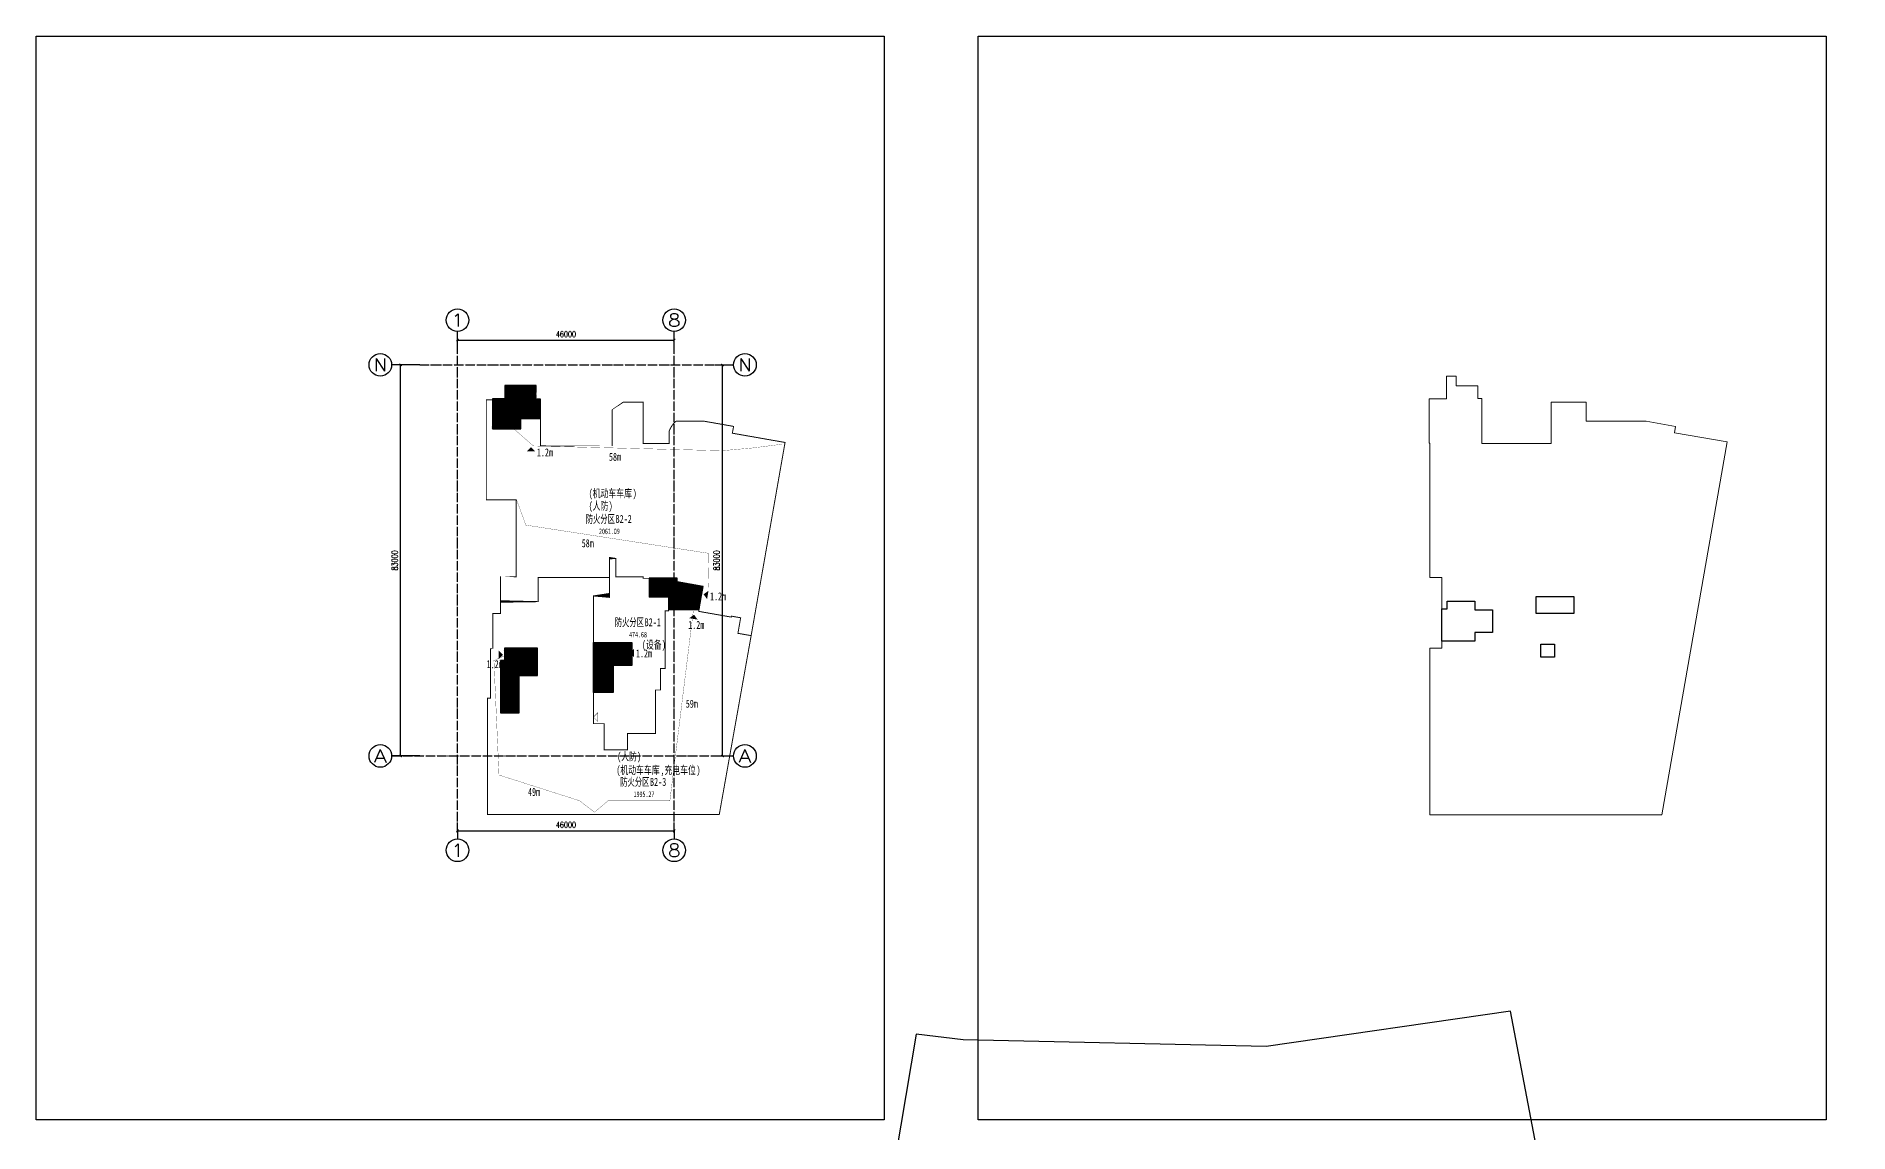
# Model space of a CAD drawing. Header units: millimetres. Extents: x 12325263 to 13848842, y -1463133 to 573208.
# Drawn here: x 12668842 to 13053669, y -1215860 to -983133 of the extents above; entities that cross this region are included whole.
import ezdxf
from ezdxf.enums import TextEntityAlignment as Align
from ezdxf.lldxf.tags import DXFTag

# ---------------------------------------------------------------- set-up
doc = ezdxf.new("R2010")
doc.units = ezdxf.units.MM
doc.header["$LTSCALE"] = 1000
doc.linetypes.add('DASH', pattern=[0.35, 0.25, -0.1])
doc.linetypes.add('DOTE', pattern=[2.4200000000000004, 2, -0.2, 0.02, -0.2])
for name, color, linetype in [('00-防火分区示意', 251, 'Continuous'), ('A-ANNO-TEXT', 7, 'Continuous'), ('A-AREA', 211, 'Continuous'), ('A-AXIS', 16, 'DOTE'), ('AXIS', 3, 'Continuous'), ('AXIS_TEXT', 7, 'Continuous'), ('DIM_ELEV', 3, 'Continuous'), ('PUB_HATCH', 8, 'Continuous'), ('SPACE', 7, 'Continuous'), ('净用地范围线', 6, 'Continuous')]:
    doc.layers.add(name, color=color, linetype=linetype)
doc.layers.add('地下室轮廓', color=6, linetype='Continuous', lineweight=18)
doc.styles.add('_TCH_AXIS', font='COMPLEX', dxfattribs={"bigfont": 'GBCBIG'})
doc.styles.add('_TCH_DIM_T3', font='SIMPLEX.shx', dxfattribs={"width": 0.7058823529411765, "bigfont": 'GBCBIG.shx'})
doc.styles.add('COMPLEX', font='COMPLEX')
doc.styles.add('TITXV', font='', dxfattribs={"width": 0.7})
doc.styles.add('宋体', font='', dxfattribs={"width": 0.65})
doc.styles.get('TITXV').set_extended_font_data('SimSun')
doc.styles.get('宋体').set_extended_font_data('SimSun')
tags = doc.linetypes.add('DASHDOT', pattern=[1, 0.5, -0.25, 0, -0.25]).pattern_tags.tags
tags[10:11] = [DXFTag(74, 4), DXFTag(75, 0), DXFTag(340, '0'), DXFTag(46, 1.0), DXFTag(50, 0.0), DXFTag(44, 0.0), DXFTag(45, 0.0)]
tags[8:9] = [DXFTag(74, 4), DXFTag(75, 0), DXFTag(340, '0'), DXFTag(46, 1.0), DXFTag(50, 0.0), DXFTag(44, 0.0), DXFTag(45, 0.0)]
tags[6:7] = [DXFTag(74, 4), DXFTag(75, 0), DXFTag(340, '0'), DXFTag(46, 1.0), DXFTag(50, 0.0), DXFTag(44, 0.0), DXFTag(45, 0.0)]
tags[4:5] = [DXFTag(74, 4), DXFTag(75, 0), DXFTag(340, '0'), DXFTag(46, 1.0), DXFTag(50, 0.0), DXFTag(44, 0.0), DXFTag(45, 0.0)]
doc.dimstyles.new('_TCH_ARCH&&500', dxfattribs={"dimtxt": 1275, "dimasz": 500, "dimexe": 1250, "dimexo": 1500, "dimgap": 612.5, "dimtad": 1, "dimdec": 0, "dimzin": 0, "dimdsep": 46, "dimtxsty": '_TCH_DIM_T3', "dimblk": 'ARCHTICK', "dimcen": 0.09, "dimclrt": 7, "dimazin": 2, "dimtfac": 1, "dimtdec": 0, "dimtix": 1, "dimtmove": 2, "dimatfit": 3, "dimfxl": 1, "dimfxlon": 1, "dimtolj": 1, "dimtzin": 0, "dimarcsym": 0})
pattern_1 = [(45, (-12613949.48532018, 1148386.680534869), (-112.2532015133644, 112.2532015133644), []), (135, (-12613949.48532018, 1148386.680534869), (-112.2532015133644, -112.2532015133644), [])]

# ---------------------------------------------------------------- blocks, each defined once
blk = doc.blocks.new('A$C20EA3404')
at = {"layer": '00-防火分区示意', "color": 6, "ltscale": 10, "const_width": 48.14814814814815}
for points in [[(6.24796936661005, 6.244889133609831), (656.24796936661, 656.2448891336098)], [(6.24796936661005, 656.2448891336098), (656.24796936661, 6.244889133609831)]]:
    blk.add_lwpolyline(points, dxfattribs=at)
blk.add_lwpolyline([(6.24796936661005, 6.244889133609831), (656.24796936661, 6.244889133609831), (656.24796936661, 656.2448891336098), (6.24796936661005, 656.2448891336098)], close=True, dxfattribs=at)
blk = doc.blocks.new('_AXISO')
blk.add_circle((0, 0), 0.5)
at = {"layer": 'AXIS_TEXT', "style": 'COMPLEX', "width": 1.041666666666667}
blk.add_attdef('A', text='', height=0.56, dxfattribs=at).set_placement((-0.25, -0.28), (0.25, -0.28), align=Align.FIT)
blk = doc.blocks.new('_ArchTick')
at = {"color": 0, "linetype": 'ByBlock', "const_width": 0.4}
blk.add_lwpolyline([(-0.5, -0.5), (0.5, 0.5)], dxfattribs=at)
blk = doc.blocks.new('*D5309')
at = {"layer": 'AXIS', "color": 0, "lineweight": -2, "transparency": 16777216}
for p, q in [((-50994.51611375064, -15865.73619283969), (-50994.51611375064, -17116.73619283969)), ((-50994.51611375064, -15866.73619283969), (-4994.516113750636, -15866.73619283969)), ((-4994.516113750636, -15865.73619283969), (-4994.516113750636, -17116.73619283969))]:
    blk.add_line(p, q, dxfattribs=at)
at = {"layer": 'Defpoints', "color": 0, "transparency": 16777216}
for p in [(-50994.51611375064, -12518.72951724473), (-4994.516113750636, -12518.72951724473), (-4994.516113750636, -15866.73619283969)]:
    blk.add_point(p, dxfattribs=at)
at = {"layer": 'AXIS', "color": 0, "lineweight": -2, "transparency": 16777216, "xscale": 500, "yscale": 500, "zscale": 500, "rotation": 180}
blk.add_blockref('_ArchTick', (-50994.51611375064, -15866.73619283969), dxfattribs=at)
at = {"layer": 'AXIS', "color": 0, "lineweight": -2, "transparency": 16777216, "xscale": 500, "yscale": 500, "zscale": 500}
blk.add_blockref('_ArchTick', (-4994.516113750636, -15866.73619283969), dxfattribs=at)
at = {"layer": 'AXIS', "color": 7, "transparency": 16777216, "insert": (-27994.51611375064, -14616.73619283969), "char_height": 1275, "attachment_point": 5, "style": '_TCH_DIM_T3'}
blk.add_mtext('\\A1;46000', dxfattribs=at)
blk = doc.blocks.new('*D5310')
at = {"layer": 'AXIS', "color": 0, "lineweight": -2, "transparency": 16777216}
for p, q in [((5263.813809489844, 83000.00000068522), (6514.813809489844, 83000.00000068522)), ((5264.813809489825, -3.094238988368771e-12), (5264.813809489843, 83000.00000068522)), ((5263.813809489824, -3.093955711423888e-12), (6514.813809489824, -3.448335169471769e-12))]:
    blk.add_line(p, q, dxfattribs=at)
at = {"layer": 'Defpoints', "color": 0, "transparency": 16777216}
for p in [(-2361.317697022105, 83000.00000068522), (5264.813809489843, 83000.00000068522), (-2361.31769702211, -9.339317539326633e-13)]:
    blk.add_point(p, dxfattribs=at)
at = {"layer": 'AXIS', "color": 0, "lineweight": -2, "transparency": 16777216, "xscale": 500, "yscale": 500, "zscale": 500}
for p, rotation in [((5264.813809489843, 83000.00000068522), 90), ((5264.813809489825, -3.094238988368771e-12), 270)]:
    blk.add_blockref('_ArchTick', p, dxfattribs=dict(at, rotation=rotation))
at = {"layer": 'AXIS', "color": 7, "transparency": 16777216, "insert": (4014.813809489828, 41500.00000034261), "char_height": 1275, "attachment_point": 5, "rotation": 90, "style": '_TCH_DIM_T3'}
blk.add_mtext('\\A1;83000', dxfattribs=at)
blk = doc.blocks.new('*D5311')
at = {"layer": 'AXIS', "color": 0, "lineweight": -2, "transparency": 16777216}
for p, q in [((-50994.51611375064, 88273.12814801815), (-50994.51611375064, 89524.12814801815)), ((-4994.516113750637, 88273.12814801815), (-4994.516113750637, 89524.12814801815)), ((-50994.51611375064, 88274.12814801815), (-4994.516113750637, 88274.12814801815))]:
    blk.add_line(p, q, dxfattribs=at)
at = {"layer": 'Defpoints', "color": 0, "transparency": 16777216}
for p in [(-4994.516113750637, 88274.12814801815), (-50994.51611375064, 83000.00000068499), (-4994.516113750637, 83000.00000068499)]:
    blk.add_point(p, dxfattribs=at)
at = {"layer": 'AXIS', "color": 0, "lineweight": -2, "transparency": 16777216, "xscale": 500, "yscale": 500, "zscale": 500, "rotation": 180}
blk.add_blockref('_ArchTick', (-50994.51611375064, 88274.12814801815), dxfattribs=at)
at = {"layer": 'AXIS', "color": 0, "lineweight": -2, "transparency": 16777216, "xscale": 500, "yscale": 500, "zscale": 500}
blk.add_blockref('_ArchTick', (-4994.516113750637, 88274.12814801815), dxfattribs=at)
at = {"layer": 'AXIS', "color": 7, "transparency": 16777216, "insert": (-27994.51611375064, 89524.12814801815), "char_height": 1275, "attachment_point": 5, "style": '_TCH_DIM_T3'}
blk.add_mtext('\\A1;46000', dxfattribs=at)
blk = doc.blocks.new('*D5312')
at = {"layer": 'AXIS', "color": 0, "lineweight": -2, "transparency": 16777216}
for p, q in [((-63090.18957378155, 83000.0000006851), (-64341.18957378155, 83000.0000006851)), ((-63091.18957378157, 1.662190945936249e-12), (-63091.18957378155, 83000.0000006851)), ((-63090.18957378157, 1.661907668991367e-12), (-64341.18957378157, 2.016287127039249e-12))]:
    blk.add_line(p, q, dxfattribs=at)
at = {"layer": 'Defpoints', "color": 0, "transparency": 16777216}
for p in [(-63091.18957378155, 83000.0000006851), (-58994.51611375063, 83000.0000006851), (-58994.51611375064, 5.016978039978795e-13)]:
    blk.add_point(p, dxfattribs=at)
at = {"layer": 'AXIS', "color": 0, "lineweight": -2, "transparency": 16777216, "xscale": 500, "yscale": 500, "zscale": 500}
for p, rotation in [((-63091.18957378155, 83000.0000006851), 90), ((-63091.18957378157, 1.662190945936249e-12), 270)]:
    blk.add_blockref('_ArchTick', p, dxfattribs=dict(at, rotation=rotation))
at = {"layer": 'AXIS', "color": 7, "transparency": 16777216, "insert": (-64341.18957378157, 41500.00000034254), "char_height": 1275, "attachment_point": 5, "rotation": 90, "style": '_TCH_DIM_T3'}
blk.add_mtext('\\A1;83000', dxfattribs=at)
blk = doc.blocks.new('asdfasddfg')
at = {"layer": 'A-AXIS'}
for p, q in [((-50994.51611375064, -16301.73598947376), (-50994.51611375064, 86100.00000068499)), ((-4994.516113750637, -16301.73598947376), (-4994.516113750637, 86100.00000068499)), ((-58994.51611375064, 83000.00000068522), (3632.232026880607, 83000.00000068499)), ((-64994.51611375436, 0), (3632.232026880607, 0))]:
    blk.add_line(p, q, dxfattribs=at)
at = {"layer": 'AXIS'}
for p, q in [((-50994.51611375064, 86100.00000068499), (-50994.51611375064, 90100.00000068499)), ((-4994.516113750637, 86100.00000068499), (-4994.516113750637, 90100.00000068499)), ((-58994.51611375064, 83000.00000068522), (-64994.51611375064, 83000.00000068522)), ((3632.232026880607, 83000.00000068522), (7621.348606679589, 83000.00000068522)), ((-58994.51611375064, 0), (-64994.51611375064, 0)), ((3632.232026880607, 0), (7621.348606679589, 0)), ((-50994.51611375064, -16301.73598947376), (-50994.51611375064, -17626.07147534098)), ((-4994.516113750637, -16301.73598947376), (-4994.516113750637, -17626.07147534098))]:
    blk.add_line(p, q, dxfattribs=at)
ref = blk.add_blockref('_AXISO', (-50994.51611375436, 92500.00000068522), dxfattribs=dict(at, xscale=4800, yscale=4800, zscale=4800))
ref.add_attrib('A', '1', dxfattribs={"layer": 'AXIS_TEXT', "height": 2715.290039756343, "style": '_TCH_AXIS', "width": 2.333333333338929}).set_placement((-52352.16113363579, 91142.35498080659), (-49636.87109387293, 91142.35498080659), align=Align.FIT)
ref = blk.add_blockref('_AXISO', (-4994.516113754362, 92500.00000068522), dxfattribs=dict(at, xscale=4800, yscale=4800, zscale=4800))
ref.add_attrib('A', '8', dxfattribs={"layer": 'AXIS_TEXT', "height": 2715.290039756343, "style": '_TCH_AXIS', "width": 1.500000000003598}).set_placement((-6352.161133635789, 91142.35498080659), (-3636.871093872935, 91142.35498080659), align=Align.FIT)
ref = blk.add_blockref('_AXISO', (-67394.51611375436, 83000.00000068522), dxfattribs=dict(at, xscale=4800, yscale=4800, zscale=4800))
ref.add_attrib('A', 'N', dxfattribs={"layer": 'AXIS_TEXT', "height": 2715.290039756343, "style": '_TCH_AXIS', "width": 1.105263157897388}).set_placement((-68752.16113363579, 81642.35498080659), (-66036.87109387293, 81642.35498080659), align=Align.FIT)
ref = blk.add_blockref('_AXISO', (10021.34860667586, 83000.00000068522), dxfattribs=dict(at, xscale=4800, yscale=4800, zscale=4800))
ref.add_attrib('A', 'N', dxfattribs={"layer": 'AXIS_TEXT', "height": 2715.290039756343, "style": '_TCH_AXIS', "width": 1.105263157897388}).set_placement((8663.703586794436, 81642.35498080659), (11378.99362655729, 81642.35498080659), align=Align.FIT)
ref = blk.add_blockref('_AXISO', (-67394.51611375436, -2.328306436538696e-10), dxfattribs=dict(at, xscale=4800, yscale=4800, zscale=4800))
ref.add_attrib('A', 'A', dxfattribs={"layer": 'AXIS_TEXT', "height": 2715.290039756343, "style": '_TCH_AXIS', "width": 1.166666666669465}).set_placement((-68752.16113363579, -1357.645019878866), (-66036.87109387293, -1357.645019878866), align=Align.FIT)
ref = blk.add_blockref('_AXISO', (10021.34860667586, -2.328306436538696e-10), dxfattribs=dict(at, xscale=4800, yscale=4800, zscale=4800))
ref.add_attrib('A', 'A', dxfattribs={"layer": 'AXIS_TEXT', "height": 2715.290039756343, "style": '_TCH_AXIS', "width": 1.166666666669465}).set_placement((8663.703586794436, -1357.645019878866), (11378.99362655729, -1357.645019878866), align=Align.FIT)
ref = blk.add_blockref('_AXISO', (-50994.51611375436, -20026.07147534122), dxfattribs=dict(at, xscale=4800, yscale=4800, zscale=4800))
ref.add_attrib('A', '1', dxfattribs={"layer": 'AXIS_TEXT', "height": 2715.290039756343, "style": '_TCH_AXIS', "width": 2.333333333338929}).set_placement((-52352.16113363579, -21383.71649521985), (-49636.87109387293, -21383.71649521985), align=Align.FIT)
ref = blk.add_blockref('_AXISO', (-4994.516113754362, -20026.07147534122), dxfattribs=dict(at, xscale=4800, yscale=4800, zscale=4800))
ref.add_attrib('A', '8', dxfattribs={"layer": 'AXIS_TEXT', "height": 2715.290039756343, "style": '_TCH_AXIS', "width": 1.500000000003598}).set_placement((-6352.161133635789, -21383.71649521985), (-3636.871093872935, -21383.71649521985), align=Align.FIT)
for p1, p2, distance, picture, middle in [((-50994.51611375064, 83000.00000068499), (-4994.516113750637, 83000.00000068499), 5274.128147333162, '*D5311', (-27994.51611375064, 89524.12814801815)), ((-58994.51611375064, 5.016978039978788e-13), (-58994.51611375063, 83000.0000006851), 4096.673460030921, '*D5312', (-64341.18957378157, 41500.00000034254)), ((-2361.31769702211, -9.339317539326633e-13), (-2361.317697022105, 83000.00000068522), -7626.131506511949, '*D5310', (4014.813809489828, 41500.00000034261)), ((-50994.51611375064, -12518.72951724473), (-4994.516113750636, -12518.72951724473), -3348.006675594959, '*D5309', (-27994.51611375064, -14616.73619283969))]:
    dim = blk.add_aligned_dim(p1=p1, p2=p2, distance=distance, dimstyle='_TCH_ARCH&&500', dxfattribs=at)
    dim.commit()
    dim.dimension.update_dxf_attribs({"geometry": picture, "text_midpoint": middle})
blk = doc.blocks.new('ASDFAFDA')
at = {"layer": 'DIM_ELEV'}
h = blk.add_hatch(dxfattribs=at)
h.set_pattern_fill('ANSI37', color=8, scale=100)
h.set_pattern_definition([(45, (-12613949.48532018, 1398386.680534869), (-112.2532015133644, 112.2532015133644), []), (135, (-12613949.48532018, 1398386.680534869), (-112.2532015133644, -112.2532015133644), [])])
h.paths.add_polyline_path([(-45652.67680747248, 91150.76651296811), (-45652.67355546355, 88300.76651253458), (-48252.67460998893, 88300.76651253458), (-48252.67460998707, 81950.01044073142), (-42252.77480128221, 81950.01044073165), (-42252.77480128221, 84149.89482173766), (-38052.66463433206, 84149.89474970847), (-38102.685615981, 88199.90654210071), (-39002.68575914577, 88199.90661413036), (-38952.65636090934, 91149.87353201979)])
h = blk.add_hatch(dxfattribs=at)
h.set_pattern_fill('ANSI37', color=8, scale=100)
h.set_pattern_definition(pattern_1)
h.paths.add_polyline_path([(-9052.66826462932, 50200.0426131126), (-14952.64061871171, 50200.04345235392), (-14952.64215219766, 46249.89589874144), (-10852.66424351558, 46249.89367106487), (-10852.66424351558, 43599.89478490385), (-4375.856586629525, 43599.89478490315), (-4041.915506998077, 45501.71959766769), (-3523.111689651385, 48456.52943789843), (-9052.662605786696, 49427.42670417158)])
h = blk.add_hatch(dxfattribs=at)
h.set_pattern_fill('ANSI37', color=8, scale=100)
h.set_pattern_definition([(45, (-12813949.48760085, 1398386.680534869), (-112.2532015133644, 112.2532015133644), []), (135, (-12813949.48760085, 1398386.680534869), (-112.2532015133644, -112.2532015133644), [])])
h.paths.add_polyline_path([(-45702.66424410976, 35349.89478482096), (-45702.66424410976, 32749.89478490455), (-46552.67232930288, 32749.89478490455), (-46552.67232929729, 21650.01043919148), (-42552.67232908867, 21650.01043919148), (-42552.67232909054, 29549.89478491875), (-38652.67909807712, 29549.89478491922), (-38652.67909808457, 35349.89478482073)])
h = blk.add_hatch(dxfattribs=at)
h.set_pattern_fill('ANSI37', color=8, scale=100)
h.set_pattern_definition(pattern_1)
h.paths.add_polyline_path([(-18652.66424246877, 36549.89478494506), (-18652.66424246877, 31699.89478510502), (-22616.09359571896, 31699.89478510502), (-22616.09359572083, 25999.89478684845), (-26802.66424246877, 25999.89478684845), (-26802.66424257681, 36549.89478494343)])
at = {"color": 4, "linetype": 'DASH', "ltscale": 3, "const_width": 50}
for points in [[(-43752.67460962757, 81949.89478572295), (-39552.67507478222, 78299.96177053102), (524.7042949236929, 77290.97708248254), (7023.365945259109, 77875.06921242201), (13254.72068503313, 78669.96552326367)], [(-43152.72735831887, 66950.35889996216), (-41152.66424248181, 61499.89461005689), (-2286.412969911471, 55499.89478536509), (-2442.050032040104, 48266.7249553327)], [(-26584.07746623084, 549.9106827350333), (-23752.67927437834, 2949.894787583733), (-10584.83726305328, 2949.894791260362), (-5562.219294905663, 43599.89478490339)], [(-45552.6642423775, 33849.89478516695), (-47935.57313506491, 32749.89478490455), (-46855.91483428888, 8449.894785898272), (-29757.05178687535, 2999.89524880657), (-26584.04993047751, 549.894784960663)]]:
    blk.add_lwpolyline(points, dxfattribs=at)
at = {"layer": '00-防火分区示意', "color": 6, "ltscale": 10, "const_width": 200}
blk.add_lwpolyline([(6678.386931363493, 38035.3542766918), (13877.7584459614, 79037.90601755423), (2689.533596668392, 81002.37366403104), (2953.117302913219, 82448.72549485974), (-3318.384917441756, 83549.89779026923), (-9275.842678908259, 83549.89779026923, 0.1276296126430043), (-10751.87387138791, 81378.93822610308), (-10752.66503173858, 78799.89478558698), (-16252.66424224526, 78799.89478558698), (-16252.51327201165, 87599.85958355339), (-20457.39684022777, 87599.89488557121), (-22852.6642423775, 85920.13938512048), (-22852.66424233653, 78299.88783467212), (-38052.61802898347, 78299.9017351463), (-38052.66424299031, 88199.90173662826), (-39052.70713213272, 88199.91141960281), (-39052.67994406633, 91049.84611652559), (-45452.67721466348, 91049.90717172762), (-45452.70535819791, 88099.82038852177), (-49552.67461007461, 88099.53955452773), (-49552.7463931255, 66850.31418987573), (-43202.72040915303, 66850.35942927655), (-43202.67985866405, 50499.89480572171), (-46552.66424252838, 50499.90611356776), (-46552.66424254328, 45249.89478413365), (-38552.66424256191, 45249.89478558837), (-38552.66549182683, 50349.94597337884), (-23402.66789448075, 50349.95117576024), (-23402.66784325056, 54399.89478490502), (-22052.66706741787, 54399.89478490525), (-22052.6784656588, 50499.91108433832), (-16252.66424249113, 50499.89478490362), (-16252.66485467739, 50200.04345380678), (-14952.64061871171, 50200.04345235392), (-14952.66424124315, 46249.89478490339), (-10852.66424351558, 46249.89477168466), (-10852.66424258798, 47049.89478490315), (-8452.664242302999, 47049.89478488383), (-8452.664243467152, 46276.19630391104), (-4041.915506998077, 45501.71959766769), (-4448.334337050095, 43187.10966256354), (2446.263690242544, 41976.48966903612), (2480.834989061579, 42173.56616273499), (4450.662229182199, 41827.68392736511), (3871.312942273915, 38528.23045605235)], format="xyb", close=True, dxfattribs=at)
at = {"layer": '00-防火分区示意', "color": 6}
for points in [[(-40033.50396629423, 78039.27369002509, 0, 1800, 0), (-40033.50396629423, 77139.27369002509, 0, 0, 0)], [(-3418.763057675213, 46812.03872538917, 0, 1800, 0), (-2530.502100458369, 46667.15093471832, 0, 0, 0)], [(-5440.689580468461, 42476.33208064525, 0, 1800, 0), (-5585.577371139079, 41588.07112342841, 0, 0, 0)], [(-46032.12180954218, 33958.41554632992, 0, 1800, 0), (-46932.12180954218, 33958.41554632992, 0, 0, 0)], [(-19091.19312223233, 34356.69701762148, 0, 1800, 0), (-18191.19312223233, 34356.69701762148, 0, 0, 0)]]:
    blk.add_lwpolyline(points, format="xyseb", dxfattribs=at)
at = {"layer": '00-防火分区示意', "color": 6, "ltscale": 10}
for points, const_width in [([(-16252.66424249113, 50499.89488692302), (-22052.6784656588, 50499.91108433832), (-22052.66468992084, 54399.89478490502), (-23402.66784325056, 54399.89496153058), (-23402.66784322821, 46449.83198424173), (-26802.65041368455, 46449.83863760997), (-26802.6547699701, 19349.99612189434), (-24502.66952010244, 19349.99430714501), (-24502.66734647937, 13799.89412494283), (-19602.65733458847, 13799.89787915489), (-19602.67129804939, 17249.99575303961), (-13652.73961204104, 17250.00146821188), (-13652.58887216076, 26499.99560598936), (-12552.66839450598, 26499.9956076669), (-12552.66827844642, 31049.92839676002), (-11552.64986262843, 31049.86956623849), (-11552.63513186201, 43299.82923678239), (-10852.66424377821, 43299.96033511055), (-10852.66424258798, 46249.89478490292), (-14952.66424124315, 46249.89478490339), (-14952.64061871171, 50200.04345235392), (-16252.66485467739, 50200.04345380678)], 200), ([(6678.38690860942, 38035.35365777393), (-84.0026893503964, 99.97792964358814), (-49302.61818420142, 99.97792964382097), (-49302.67156030983, 13949.89810314402), (-49302.64156473614, 24749.89478490478), (-48652.67460998893, 24749.89478490478), (-48652.67460829765, 35249.89478482027), (-48152.66424450651, 35249.8947848184), (-48152.66424453631, 42749.8947849141), (-46552.66424453259, 42749.8947849141), (-46552.6642411761, 45249.89478417719), (-38552.66424256191, 45249.89478563191), (-38552.66530620493, 50349.96455222461), (-29002.68898182549, 50349.94440882443), (-23402.67540606298, 50349.96312981541), (-23402.67540481687, 46449.83198436606), (-26802.61242988519, 46449.82720449171), (-26802.67376187071, 19350.00089951232), (-24502.65052820183, 19349.98952952679), (-24502.66734647937, 13799.89412494283), (-19602.64795986377, 13799.90137541853), (-19602.68052466586, 17249.99928006693), (-13652.66602171026, 17249.99794124532), (-13652.66232088953, 26499.89478474041), (-12552.66433398239, 26499.89478641795), (-12552.65819576383, 31049.92015114496), (-11552.65443404578, 31049.87781180721), (-11552.63056044467, 43299.87372287316), (-10852.66424377821, 43299.91584904655), (-10852.66424351558, 46249.89477168466), (-10852.66424258798, 47049.89478490315), (-8452.664242297411, 47049.89478488383), (-8452.664243467152, 46276.19630391104), (-4041.915506998077, 45501.71959766769), (-4448.337849199772, 43187.11027926113), (2446.262179045007, 41976.48993438669), (2480.836500259116, 42173.56589738396), (4450.662134455517, 41827.68363254145), (3871.313037004322, 38528.23075087601)], 200), ([(-26802.65454545431, 20746.68055788265), (-25902.65454545431, 19846.68055788265), (-25902.65454545431, 21646.68055788265)], 75)]:
    blk.add_lwpolyline(points, close=True, dxfattribs=dict(at, const_width=const_width))
at = {"layer": 'PUB_HATCH', "color": 6}
for points in [[(-45652.67680747248, 91150.76651296811), (-45652.67355546355, 88300.76651253458), (-48252.67460998893, 88300.76651253458), (-48252.67460998707, 81950.01044073142), (-42252.77480128221, 81950.01044073165), (-42252.77480128221, 84149.89482173766), (-38052.66463433206, 84149.89474970847), (-38102.685615981, 88199.90654210071), (-39002.68575914577, 88199.90661413036), (-38952.65636090934, 91149.87353201979)], [(-9052.66826462932, 50200.0426131126), (-14952.64061871171, 50200.04345235392), (-14952.64215219766, 46249.89589874144), (-10852.66424351558, 46249.89367106487), (-10852.66424351558, 43599.89478490385), (-4375.856586629525, 43599.89478490315), (-4041.915506998077, 45501.71959766769), (-3523.111689651385, 48456.52943789843), (-9052.662605786696, 49427.42670417158)], [(-45702.66424410976, 35349.89478482096), (-45702.66424410976, 32749.89478490455), (-46552.67232930288, 32749.89478490455), (-46552.67232929729, 21650.01043919148), (-42552.67232908867, 21650.01043919148), (-42552.67232909054, 29549.89478491875), (-38652.67909807712, 29549.89478491922), (-38652.67909808457, 35349.89478482073)], [(-18652.66424246877, 36549.89478494506), (-18652.66424246877, 31699.89478510502), (-22616.09359571896, 31699.89478510502), (-22616.09359572083, 25999.89478684845), (-26802.66424246877, 25999.89478684845), (-26802.66424257681, 36549.89478494343)]]:
    blk.add_lwpolyline(points, close=True, dxfattribs=at)
blk.add_blockref('asdfasddfg', (-4658.148128723726, 12499.89478490222))
at = {"layer": 'PUB_HATCH', "xscale": 4.153846153846154, "yscale": 4.153846153846154, "zscale": 4.153846153846154}
for p in [(-42178.23234051652, 87924.10542596248), (-42178.63220163062, 84923.95447712112), (-42478.62999388017, 29762.5131580797)]:
    blk.add_blockref('A$C20EA3404', p, dxfattribs=at)
at = {"layer": 'PUB_HATCH', "color": 6, "xscale": 4.153846153846154, "yscale": 4.153846153846154, "zscale": 4.153846153846154}
for p in [(-42478.62999388017, 32662.5131580634), (-25552.66424245387, 33449.89478496811)]:
    blk.add_blockref('A$C20EA3404', p, dxfattribs=at)
at = {"color": 4, "linetype": 'DASH', "style": 'TITXV', "width": 0.7}
for s, p in [('58m', (-23501.5019606296, 75149.89469748526)), ('58m', (-29291.90638633259, 56796.95348406653)), ('59m', (-7198.148115906864, 22738.44447569665)), ('49m', (-40686.41997559927, 4019.925262170611))]:
    blk.add_text(s, height=1699.367088607595, dxfattribs=at).set_placement(p)
at = {"layer": '00-防火分区示意', "color": 6, "style": 'TITXV', "width": 0.7}
for p in [(-38810.18423523195, 76082.11160457274), (-2045.585913967341, 45522.47902894043), (-6678.518493505195, 39458.39364076336), (-17768.82418963686, 33415.25795521261), (-49476.35188793018, 31132.11801544041)]:
    blk.add_text('1.2m', height=1699.367088607595, dxfattribs=at).set_placement(p)
at = {"layer": 'A-ANNO-TEXT', "style": 'TITXV', "width": 0.7}
for s, p in [('(', (-27817.11859078705, 67379.68955867148)), ('机动车车库', (-26966.48567939465, 67379.68955867148)), (')', (-18460.1565654706, 67379.68955867148)), ('(', (-27817.11859078705, 64728.57808475941)), ('人防', (-26966.48567939465, 64728.57808475941)), (')', (-23563.95403382503, 64728.57808475941)), ('(', (-16513.66142475419, 35257.60485778074)), ('设备', (-15663.02851336178, 35257.60485778074)), (')', (-12260.49686779216, 35257.60485778074)), ('(', (-21768.50867492333, 11536.56229353719)), ('人防', (-20917.87576353093, 11536.56229353719)), (')', (-17515.3441179613, 11536.56229353719)), ('(', (-21936.98452228308, 8648.002704417493)), ('机动车车库', (-21086.35161089067, 8648.002704417493)), (',', (-12580.02249696662, 8648.002704417493)), ('充电车位', (-11729.38958557422, 8648.002704417493)), (')', (-4924.326294434974, 8648.002704417493))]:
    blk.add_text(s, height=1699.367088607595, dxfattribs=at).set_placement(p)
at = {"layer": 'SPACE', "color": 6, "style": '宋体', "width": 0.65}
for s, height, p in [('防火分区', 1699.367088607595, (-28430.1957778648, 61949.8948784892)), ('B2-2', 1699.367088607595, (-22111.20843609265, 61949.8948784892)), ('2061.09', 1189.556962025316, (-25629.53913229518, 59587.3948784892)), ('防火分区', 1699.367088607595, (-22266.16253536494, 40026.68053486873)), ('474.68', 1189.556962025316, (-19226.38405435228, 37664.18053486873)), ('B2-1', 1699.367088607595, (-15947.17519359279, 40026.68053486873)), ('防火分区', 1699.367088607595, (-21117.01686345008, 6149.991172831506)), ('B2-3', 1699.367088607595, (-14798.02952167793, 6149.991172831506)), ('1995.27', 1189.556962025316, (-18279.64344572856, 3787.491172831506))]:
    blk.add_text(s, height=height, dxfattribs=at).set_placement(p)

msp = doc.modelspace()

# ---------------------------------------------------------------- linework, layer by layer
at = {"layer": 'A-AREA', "color": 2}
for points in [[(12974296.82335858, -1103036.785749964), (12974296.82335832, -1104886.684532773), (12977996.83719251, -1104886.695205261), (12977996.83719251, -1109686.684928049), (12974296.82335884, -1109686.684928049), (12974296.82335884, -1111536.805890388), (12967296.79089833, -1111536.772717837), (12967296.82335982, -1104686.78617764), (12968396.82335838, -1104686.793009038), (12968396.82335863, -1103036.785749964)], [(12988296.81299087, -1112136.785749985), (12991196.81299088, -1112136.785749985), (12991196.81299088, -1114936.785749931), (12988296.81299087, -1114936.785749931)]]:
    msp.add_lwpolyline(points, close=True, dxfattribs=at)
at = {"layer": 'A-AREA', "color": 1}
msp.add_lwpolyline([(12987296.8233584, -1102036.785749985), (12995296.8233584, -1102036.785749985), (12995296.8233584, -1105636.785749985), (12987296.8233584, -1105636.785749985)], close=True, dxfattribs=at)
at = {"layer": 'PUB_HATCH'}
for points in [[(12668841.55814916, -983132.969702356), (12848841.55814916, -983132.969702356), (12848841.55814916, -1213132.969702356), (12668841.55814916, -1213132.969702356)], [(12868841.55814916, -983132.969702356), (13048841.55814916, -983132.969702356), (13048841.55814916, -1213132.969702356), (12868841.55814916, -1213132.969702356)]]:
    msp.add_lwpolyline(points, close=True, dxfattribs=at)
at = {"layer": '净用地范围线', "color": 1, "linetype": 'DASHDOT', "ltscale": 0.3}
msp.add_lwpolyline([(13019996.83852622, -1403386.667663726, -0.02711404762206336), (13053669.1919309, -1220387.762824037), (12989079.79288212, -1227897.565838155), (12981856.28451632, -1190067.230502408), (12929977.67553357, -1197554.211204252), (12865620.49823614, -1196145.092248653), (12855682.30269179, -1194945.578494067), (12822216.51390091, -1393525.887144708), (12830554.71629565, -1403386.861128448), (13019996.82366947, -1403386.783317857)], format="xyb", close=True, dxfattribs=at)
at = {"layer": '地下室轮廓', "color": 6}
msp.add_lwpolyline([(13027844.61444168, -1069250.294067503), (13016665.54722331, -1067287.434349897), (13016902.49679104, -1065937.936057199), (13010631.10268341, -1064836.7827446), (13004673.64492194, -1064836.7827446), (12997896.79107296, -1064836.782742818), (12997896.82325788, -1060786.777834691), (12993492.09918678, -1060786.77973995), (12990496.78911005, -1060786.779132495), (12990496.78838845, -1069586.902919687), (12975796.82705811, -1069586.902628417), (12975796.82896591, -1059986.782595651), (12974896.79501319, -1059986.784794837), (12974896.79321297, -1057336.804039031), (12970296.81038298, -1057336.78805977), (12970296.82993958, -1055286.778438327), (12968296.79684196, -1055286.759358178), (12968296.79712632, -1060086.846947191), (12964596.72698095, -1060086.811649101), (12964596.63730735, -1069486.849599885), (12964696.86482961, -1069486.850556042), (12964696.86482955, -1076786.78628853), (12964696.87274698, -1081336.764919575), (12964696.80386815, -1097986.78557154), (12967296.82336284, -1097986.785751018), (12967296.82335606, -1113036.78574969), (12964696.8129906, -1113036.785749644), (12964696.82335838, -1130886.785749965), (12964696.80772171, -1130886.785497996), (12964696.86295618, -1148386.761140017), (13013949.47274522, -1148386.680534865)], close=True, dxfattribs=at)

# ---------------------------------------------------------------- block references
msp.add_blockref('ASDFAFDA', (12813949.48760085, -1148386.680534869))

doc.saveas('drawing.dxf')
